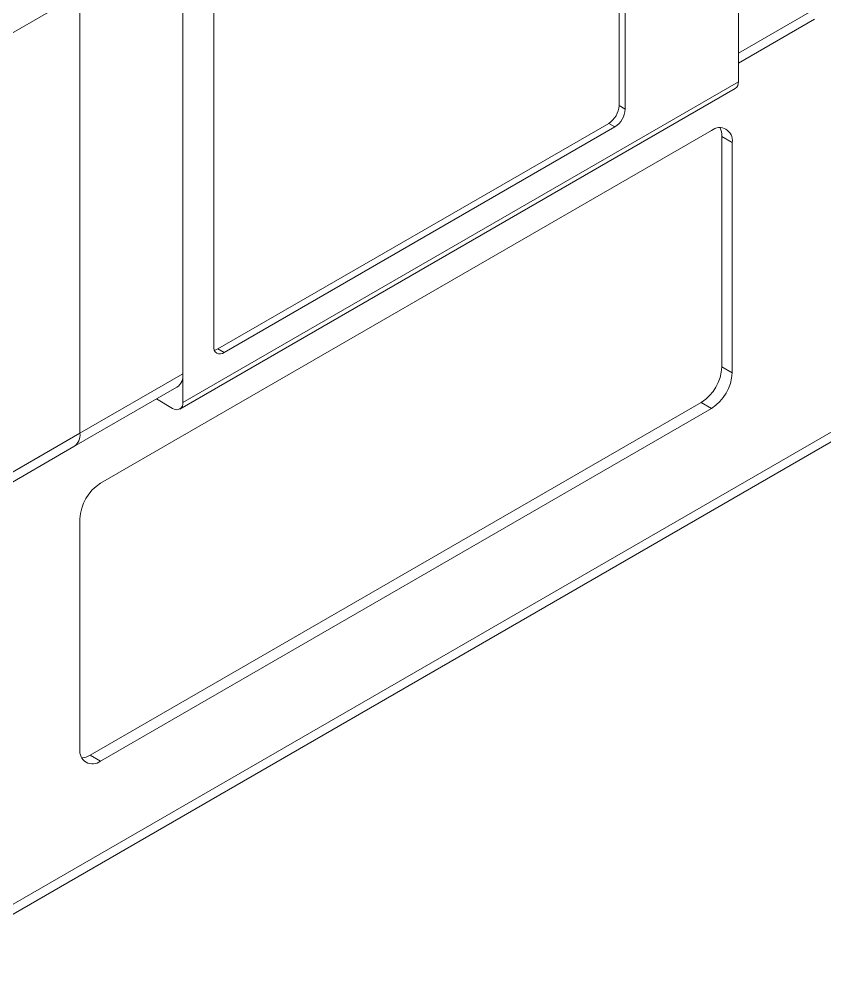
# Paper-space layout '시트1-ENG' of a CAD drawing. Header units: inches. Extents: x 0.2 to 16.3, y 0.2 to 11.5.
# Drawn here: x 14.469 to 15.014, y 9.291 to 9.937 of the extents above; entities that cross this region are included whole.
import ezdxf

# ---------------------------------------------------------------- set-up
doc = ezdxf.new("R2010")
doc.units = ezdxf.units.IN
doc.header["$MEASUREMENT"] = 0

psp = doc.layouts.new('시트1-ENG')

# ---------------------------------------------------------------- linework, layer by layer
at = {"color": 7, "linetype": 'Continuous', "lineweight": 18}
for p, q in [((14.95517, 10.30755), (14.95517, 9.91375)), ((14.95517, 10.25129), (14.95517, 9.89446)), ((14.87444, 10.17576), (14.87444, 9.87839)), ((14.87862, 10.17335), (14.87862, 9.87598)), ((14.3984, 9.29978), (15.70265, 10.05271)), ((14.39432, 9.29077), (15.69857, 10.04369)), ((14.57935, 10.03434), (14.57935, 9.69679)), ((14.57935, 10.03434), (14.57935, 9.6775)), ((14.60023, 10.01263), (14.60023, 9.71527)), ((14.50975, 9.99416), (14.50975, 9.65661)), ((14.4499, 9.91942), (14.50975, 9.95397)), ((14.50975, 9.65661), (14.50975, 9.95397)), ((14.95517, 9.91375), (15.01085, 9.94589)), ((14.95517, 9.90709), (15.00677, 9.93688)), ((14.57935, 9.6775), (14.95517, 9.89446)), ((14.57731, 9.673), (14.95313, 9.88995)), ((14.87444, 9.87839), (14.87862, 9.87598)), ((14.60301, 9.71366), (14.86748, 9.86634)), ((14.87166, 9.86393), (14.86748, 9.86634)), ((14.93708, 9.8615), (14.52367, 9.62285)), ((14.60719, 9.71125), (14.87166, 9.86393)), ((14.94404, 9.70157), (14.94404, 9.85748)), ((14.951, 9.85346), (14.94404, 9.85748)), ((14.951, 9.69755), (14.951, 9.85346)), ((14.60301, 9.71366), (14.60719, 9.71125)), ((14.94404, 9.70157), (14.951, 9.69755)), ((14.50975, 9.65661), (14.57935, 9.69679)), ((14.50567, 9.6476), (14.57527, 9.68778)), ((14.57239, 9.67348), (14.56145, 9.6798)), ((14.51671, 9.4388), (14.93012, 9.67746)), ((14.52367, 9.43479), (14.93708, 9.67344)), ((14.93708, 9.67344), (14.93012, 9.67746)), ((14.44294, 9.61804), (14.50975, 9.65661)), ((14.43886, 9.60903), (14.50567, 9.6476)), ((14.50975, 9.59874), (14.50975, 9.44282)), ((14.51671, 9.4388), (14.52367, 9.43479))]:
    psp.add_line(p, q, dxfattribs=at)
at = {"color": 7, "linetype": 'Continuous', "lineweight": 18, "flags": 128}
psp.add_lwpolyline([(14.60064, 9.71278), (14.60165, 9.71303), (14.60301, 9.71366)], dxfattribs=at)
at = {"color": 7, "linetype": 'Continuous', "lineweight": 18}
for centre, radius, start, end in [((14.95049, 9.89386), 0.00472, 304.05635, 7.25583), ((14.85933, 9.87908), 0.01513, 302.60548, 357.39452), ((14.86351, 9.87667), 0.01513, 302.60548, 357.39452), ((14.94251, 9.85484), 0.0086, 350.78596, 129.20329), ((14.9315, 9.85794), 0.01255, 357.89543, 25.70809), ((14.60447, 9.71458), 0.0043, 170.78596, 309.20329), ((14.91382, 9.70294), 0.03025, 302.60548, 357.39452), ((14.56999, 9.6956), 0.00944, 304.05635, 7.25583), ((14.92078, 9.69892), 0.03025, 302.60548, 357.39452), ((14.57511, 9.67681), 0.0043, 230.79671, 9.21404), ((14.50011, 9.65555), 0.0097, 305.01333, 6.29885), ((14.50039, 9.65542), 0.00944, 304.05635, 7.25583), ((14.53997, 9.59736), 0.03025, 122.60548, 177.39452), ((14.51824, 9.44145), 0.0086, 170.78596, 309.20329), ((14.51005, 9.44943), 0.01254, 274.29564, 302.10143)]:
    psp.add_arc(centre, radius, start, end, dxfattribs=at)

doc.saveas('drawing.dxf')
